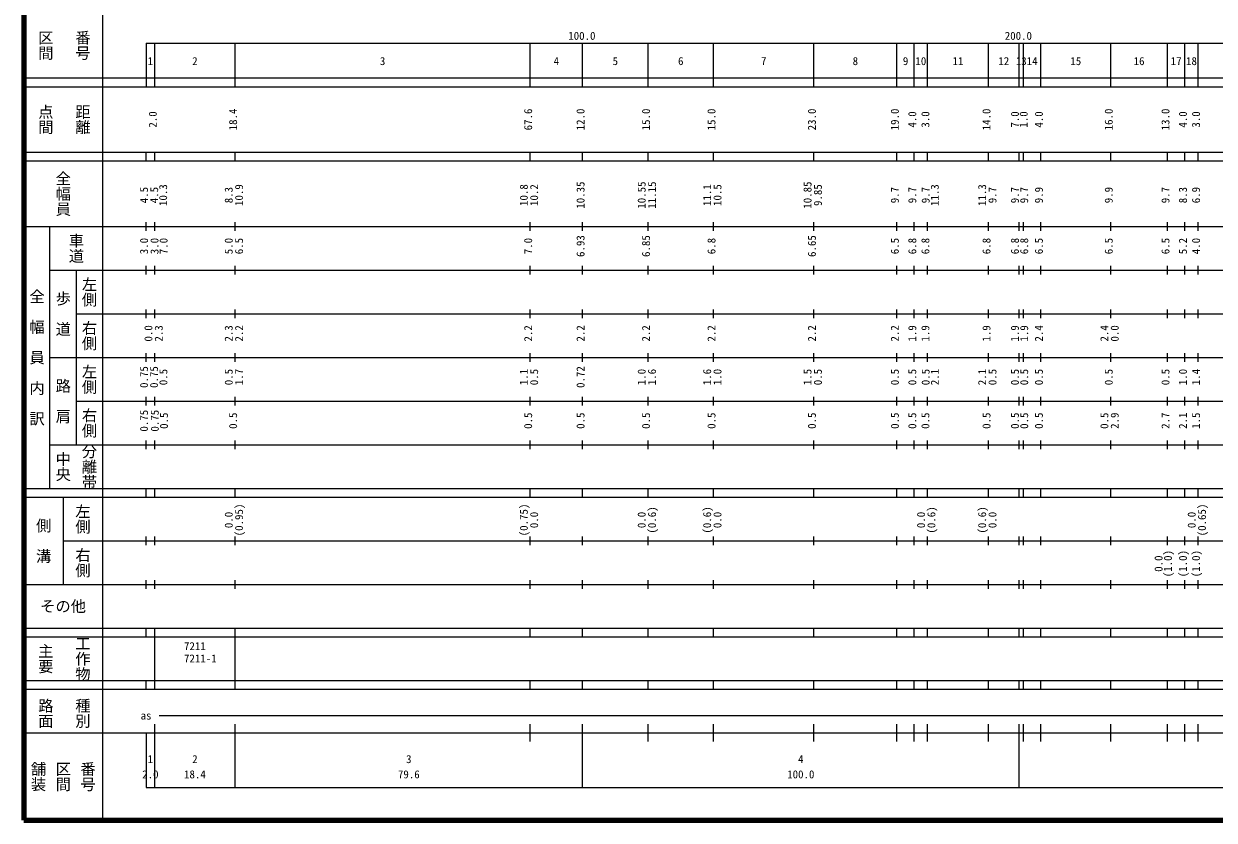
# Model space of a CAD drawing. Units: millimetres on the paper, enlarged 1000 times. Extents: x 40000 to 680000, y 20000 to 380000.
# Drawn here: x 40000 to 312703, y 20000 to 202409 of the extents above; entities that cross this region are included whole.
import ezdxf
from ezdxf.enums import TextEntityAlignment as Align

# ---------------------------------------------------------------- set-up
doc = ezdxf.new("R2010")
doc.units = ezdxf.units.MM
doc.header["$LTSCALE"] = 1000
doc.layers.add('M-TTL', color=2, linetype='Continuous', lineweight=140)
doc.layers.add('M-TTL-BAND', color=7, linetype='Continuous', lineweight=25)
doc.styles.add('@ＭＳ ゴシック', font='')
doc.styles.add('ＭＳ ゴシック', font='')
doc.styles.get('@ＭＳ ゴシック').set_extended_font_data('@MS Gothic')
doc.styles.get('ＭＳ ゴシック').set_extended_font_data('MS Gothic')

msp = doc.modelspace()

# ---------------------------------------------------------------- linework, layer by layer
at = {"layer": 'M-TTL'}
for p, q in [((40000, 380000), (40000, 20000)), ((40000, 20000), (680000, 20000))]:
    msp.add_line(p, q, dxfattribs=at)
at = {"layer": 'M-TTL-BAND'}
for p, q in [((58000, 370000), (58000, 20000)), ((68000, 198000), (579000, 198000)), ((68000, 198000), (68000, 188000)), ((70000, 188000), (70000, 198000)), ((88400, 188000), (88400, 198000)), ((156000, 188000), (156000, 198000)), ((168000, 188000), (168000, 198000)), ((183000, 188000), (183000, 198000)), ((198000, 188000), (198000, 198000)), ((221000, 188000), (221000, 198000)), ((240000, 188000), (240000, 198000)), ((244000, 188000), (244000, 198000)), ((247000, 188000), (247000, 198000)), ((261000, 188000), (261000, 198000)), ((268000, 188000), (268000, 198000)), ((269000, 188000), (269000, 198000)), ((273000, 188000), (273000, 198000)), ((289000, 188000), (289000, 198000)), ((302000, 188000), (302000, 198000)), ((306000, 188000), (306000, 198000)), ((309000, 188000), (309000, 198000)), ((40000, 190000), (579000, 190000)), ((40000, 188000), (579000, 188000)), ((40000, 173000), (579000, 173000)), ((68000, 171000), (68000, 173000)), ((70000, 171000), (70000, 173000)), ((88400, 171000), (88400, 173000)), ((156000, 171000), (156000, 173000)), ((168000, 171000), (168000, 173000)), ((183000, 171000), (183000, 173000)), ((198000, 171000), (198000, 173000)), ((221000, 171000), (221000, 173000)), ((240000, 171000), (240000, 173000)), ((244000, 171000), (244000, 173000)), ((247000, 171000), (247000, 173000)), ((261000, 171000), (261000, 173000)), ((268000, 171000), (268000, 173000)), ((269000, 171000), (269000, 173000)), ((273000, 171000), (273000, 173000)), ((289000, 171000), (289000, 173000)), ((302000, 171000), (302000, 173000)), ((306000, 171000), (306000, 173000)), ((309000, 171000), (309000, 173000)), ((40000, 171000), (579000, 171000)), ((40000, 156000), (579000, 156000)), ((46000, 96000), (46000, 156000)), ((68000, 155000), (68000, 157000)), ((70000, 155000), (70000, 157000)), ((88400, 155000), (88400, 157000)), ((156000, 155000), (156000, 157000)), ((168000, 155000), (168000, 157000)), ((183000, 155000), (183000, 157000)), ((198000, 155000), (198000, 157000)), ((221000, 155000), (221000, 157000)), ((240000, 155000), (240000, 157000)), ((244000, 155000), (244000, 157000)), ((247000, 155000), (247000, 157000)), ((261000, 155000), (261000, 157000)), ((268000, 155000), (268000, 157000)), ((269000, 155000), (269000, 157000)), ((273000, 155000), (273000, 157000)), ((289000, 155000), (289000, 157000)), ((302000, 155000), (302000, 157000)), ((306000, 155000), (306000, 157000)), ((309000, 155000), (309000, 157000)), ((46000, 146000), (579000, 146000)), ((52000, 146000), (52000, 106000)), ((68000, 145000), (68000, 147000)), ((70000, 145000), (70000, 147000)), ((88400, 145000), (88400, 147000)), ((156000, 145000), (156000, 147000)), ((168000, 145000), (168000, 147000)), ((183000, 145000), (183000, 147000)), ((198000, 145000), (198000, 147000)), ((221000, 145000), (221000, 147000)), ((240000, 145000), (240000, 147000)), ((244000, 145000), (244000, 147000)), ((247000, 145000), (247000, 147000)), ((261000, 145000), (261000, 147000)), ((268000, 145000), (268000, 147000)), ((269000, 145000), (269000, 147000)), ((273000, 145000), (273000, 147000)), ((289000, 145000), (289000, 147000)), ((302000, 145000), (302000, 147000)), ((306000, 145000), (306000, 147000)), ((309000, 145000), (309000, 147000)), ((68000, 135000), (68000, 137000)), ((70000, 135000), (70000, 137000)), ((88400, 135000), (88400, 137000)), ((156000, 135000), (156000, 137000)), ((168000, 135000), (168000, 137000)), ((183000, 135000), (183000, 137000)), ((198000, 135000), (198000, 137000)), ((221000, 135000), (221000, 137000)), ((240000, 135000), (240000, 137000)), ((244000, 135000), (244000, 137000)), ((247000, 135000), (247000, 137000)), ((261000, 135000), (261000, 137000)), ((268000, 135000), (268000, 137000)), ((269000, 135000), (269000, 137000)), ((273000, 135000), (273000, 137000)), ((289000, 135000), (289000, 137000)), ((302000, 135000), (302000, 137000)), ((306000, 135000), (306000, 137000)), ((309000, 135000), (309000, 137000)), ((52000, 136000), (579000, 136000)), ((46000, 126000), (579000, 126000)), ((68000, 125000), (68000, 127000)), ((70000, 125000), (70000, 127000)), ((88400, 125000), (88400, 127000)), ((156000, 125000), (156000, 127000)), ((168000, 125000), (168000, 127000)), ((183000, 125000), (183000, 127000)), ((198000, 125000), (198000, 127000)), ((221000, 125000), (221000, 127000)), ((240000, 125000), (240000, 127000)), ((244000, 125000), (244000, 127000)), ((247000, 125000), (247000, 127000)), ((261000, 125000), (261000, 127000)), ((268000, 125000), (268000, 127000)), ((269000, 125000), (269000, 127000)), ((273000, 125000), (273000, 127000)), ((289000, 125000), (289000, 127000)), ((302000, 125000), (302000, 127000)), ((306000, 125000), (306000, 127000)), ((309000, 125000), (309000, 127000)), ((52000, 116000), (579000, 116000)), ((68000, 115000), (68000, 117000)), ((70000, 115000), (70000, 117000)), ((88400, 115000), (88400, 117000)), ((156000, 115000), (156000, 117000)), ((168000, 115000), (168000, 117000)), ((183000, 115000), (183000, 117000)), ((198000, 115000), (198000, 117000)), ((221000, 115000), (221000, 117000)), ((240000, 115000), (240000, 117000)), ((244000, 115000), (244000, 117000)), ((247000, 115000), (247000, 117000)), ((261000, 115000), (261000, 117000)), ((268000, 115000), (268000, 117000)), ((269000, 115000), (269000, 117000)), ((273000, 115000), (273000, 117000)), ((289000, 115000), (289000, 117000)), ((302000, 115000), (302000, 117000)), ((306000, 115000), (306000, 117000)), ((309000, 115000), (309000, 117000)), ((68000, 105000), (68000, 107000)), ((70000, 105000), (70000, 107000)), ((88400, 105000), (88400, 107000)), ((156000, 105000), (156000, 107000)), ((168000, 105000), (168000, 107000)), ((183000, 105000), (183000, 107000)), ((198000, 105000), (198000, 107000)), ((221000, 105000), (221000, 107000)), ((240000, 105000), (240000, 107000)), ((244000, 105000), (244000, 107000)), ((247000, 105000), (247000, 107000)), ((261000, 105000), (261000, 107000)), ((268000, 105000), (268000, 107000)), ((269000, 105000), (269000, 107000)), ((273000, 105000), (273000, 107000)), ((289000, 105000), (289000, 107000)), ((302000, 105000), (302000, 107000)), ((306000, 105000), (306000, 107000)), ((309000, 105000), (309000, 107000)), ((46000, 106000), (579000, 106000)), ((40000, 96000), (579000, 96000)), ((68000, 94000), (68000, 96000)), ((70000, 94000), (70000, 96000)), ((88400, 94000), (88400, 96000)), ((156000, 94000), (156000, 96000)), ((168000, 94000), (168000, 96000)), ((183000, 94000), (183000, 96000)), ((198000, 94000), (198000, 96000)), ((221000, 94000), (221000, 96000)), ((240000, 94000), (240000, 96000)), ((244000, 94000), (244000, 96000)), ((247000, 94000), (247000, 96000)), ((261000, 94000), (261000, 96000)), ((268000, 94000), (268000, 96000)), ((269000, 94000), (269000, 96000)), ((273000, 94000), (273000, 96000)), ((289000, 94000), (289000, 96000)), ((302000, 94000), (302000, 96000)), ((306000, 94000), (306000, 96000)), ((309000, 94000), (309000, 96000)), ((40000, 94000), (579000, 94000)), ((49000, 94000), (49000, 74000)), ((68000, 83000), (68000, 85000)), ((70000, 83000), (70000, 85000)), ((88400, 83000), (88400, 85000)), ((156000, 83000), (156000, 85000)), ((168000, 83000), (168000, 85000)), ((183000, 83000), (183000, 85000)), ((198000, 83000), (198000, 85000)), ((221000, 83000), (221000, 85000)), ((240000, 83000), (240000, 85000)), ((244000, 83000), (244000, 85000)), ((247000, 83000), (247000, 85000)), ((261000, 83000), (261000, 85000)), ((268000, 83000), (268000, 85000)), ((269000, 83000), (269000, 85000)), ((273000, 83000), (273000, 85000)), ((289000, 83000), (289000, 85000)), ((302000, 83000), (302000, 85000)), ((306000, 83000), (306000, 85000)), ((309000, 83000), (309000, 85000)), ((49000, 84000), (579000, 84000)), ((40000, 74000), (579000, 74000)), ((68000, 73000), (68000, 75000)), ((70000, 73000), (70000, 75000)), ((88400, 73000), (88400, 75000)), ((156000, 73000), (156000, 75000)), ((168000, 73000), (168000, 75000)), ((183000, 73000), (183000, 75000)), ((198000, 73000), (198000, 75000)), ((221000, 73000), (221000, 75000)), ((240000, 73000), (240000, 75000)), ((244000, 73000), (244000, 75000)), ((247000, 73000), (247000, 75000)), ((261000, 73000), (261000, 75000)), ((268000, 73000), (268000, 75000)), ((269000, 73000), (269000, 75000)), ((273000, 73000), (273000, 75000)), ((289000, 73000), (289000, 75000)), ((302000, 73000), (302000, 75000)), ((306000, 73000), (306000, 75000)), ((309000, 73000), (309000, 75000)), ((40000, 64000), (579000, 64000)), ((68000, 62000), (68000, 64000)), ((70000, 62000), (70000, 64000)), ((88400, 62000), (88400, 64000)), ((156000, 62000), (156000, 64000)), ((168000, 62000), (168000, 64000)), ((183000, 62000), (183000, 64000)), ((198000, 62000), (198000, 64000)), ((221000, 62000), (221000, 64000)), ((240000, 62000), (240000, 64000)), ((244000, 62000), (244000, 64000)), ((247000, 62000), (247000, 64000)), ((261000, 62000), (261000, 64000)), ((268000, 62000), (268000, 64000)), ((269000, 62000), (269000, 64000)), ((273000, 62000), (273000, 64000)), ((289000, 62000), (289000, 64000)), ((302000, 62000), (302000, 64000)), ((306000, 62000), (306000, 64000)), ((309000, 62000), (309000, 64000)), ((40000, 62000), (579000, 62000)), ((70000, 52000), (70000, 62000)), ((88400, 52000), (88400, 62000)), ((40000, 52000), (579000, 52000)), ((68000, 50000), (68000, 52000)), ((70000, 50000), (70000, 52000)), ((88400, 50000), (88400, 52000)), ((156000, 50000), (156000, 52000)), ((168000, 50000), (168000, 52000)), ((183000, 50000), (183000, 52000)), ((198000, 50000), (198000, 52000)), ((221000, 50000), (221000, 52000)), ((240000, 50000), (240000, 52000)), ((244000, 50000), (244000, 52000)), ((247000, 50000), (247000, 52000)), ((261000, 50000), (261000, 52000)), ((268000, 50000), (268000, 52000)), ((269000, 50000), (269000, 52000)), ((273000, 50000), (273000, 52000)), ((289000, 50000), (289000, 52000)), ((302000, 50000), (302000, 52000)), ((306000, 50000), (306000, 52000)), ((309000, 50000), (309000, 52000)), ((40000, 50000), (579000, 50000)), ((71000, 44000), (565000, 44000)), ((70000, 27500), (70000, 42000)), ((88400, 27500), (88400, 42000)), ((156000, 38000), (156000, 42000)), ((168000, 27500), (168000, 42000)), ((183000, 38000), (183000, 42000)), ((198000, 38000), (198000, 42000)), ((221000, 38000), (221000, 42000)), ((240000, 38000), (240000, 42000)), ((244000, 38000), (244000, 42000)), ((247000, 38000), (247000, 42000)), ((261000, 38000), (261000, 42000)), ((268000, 27500), (268000, 42000)), ((269000, 38000), (269000, 42000)), ((273000, 38000), (273000, 42000)), ((289000, 38000), (289000, 42000)), ((302000, 38000), (302000, 42000)), ((306000, 38000), (306000, 42000)), ((309000, 38000), (309000, 42000)), ((40000, 40000), (579000, 40000)), ((68000, 40000), (68000, 27500)), ((68000, 27500), (579000, 27500))]:
    msp.add_line(p, q, dxfattribs=at)

# ---------------------------------------------------------------- texts
at = {"layer": 'M-TTL-BAND', "style": '@ＭＳ ゴシック'}
for s, p in [('区間', (45000, 197500)), ('番号', (53500, 197500)), ('点間', (45000, 180500)), ('距離', (53500, 180500)), ('全幅員', (49000, 163500)), ('車道', (52000, 151000)), ('左側', (55000, 141000)), ('全\u3000幅\u3000員\u3000内\u3000訳', (43000, 126000)), ('歩\u3000道', (49000, 136000)), ('右側', (55000, 131000)), ('左側', (55000, 121000)), ('路\u3000肩', (49000, 116000)), ('右側', (55000, 111000)), ('中央', (49000, 101000)), ('分離帯', (55000, 101000)), ('左側', (53500, 89000)), ('側\u3000溝', (44500, 84000)), ('右側', (53500, 79000)), ('主要', (45000, 57000)), ('工作物', (53500, 57000)), ('路面', (45000, 44500)), ('種別', (53500, 44500)), ('舗装', (43333, 30000)), ('区間', (49000, 30000)), ('番号', (54667, 30000))]:
    msp.add_text(s, height=2566, rotation=270, dxfattribs=at).set_placement(p, align=Align.MIDDLE_CENTER)
at = {"layer": 'M-TTL-BAND', "style": 'ＭＳ ゴシック'}
for s, p in [('100.0', (167844, 198195)), ('200.0', (267844, 198195)), ('1', (69000, 192405)), ('2', (79200, 192405)), ('3', (122200, 192405)), ('4', (162000, 192405)), ('5', (175500, 192405)), ('6', (190500, 192405)), ('7', (209500, 192405)), ('8', (230500, 192405)), ('9', (242000, 192405)), ('10', (245500, 192405)), ('11', (254000, 192405)), ('12', (264500, 192405)), ('13', (268500, 192405)), ('14', (271000, 192405)), ('15', (281000, 192405)), ('16', (295500, 192405)), ('17', (304000, 192405)), ('18', (307500, 192405)), ('as', (68000, 42500)), ('1', (69000, 32523)), ('2', (79200, 32523)), ('3', (128200, 32523)), ('4', (218000, 32523)), ('2.0', (69000, 29033)), ('18.4', (79200, 29033)), ('79.6', (128200, 29033)), ('100.0', (218000, 29033))]:
    msp.add_text(s, height=1833, dxfattribs=at).set_placement(p, align=Align.BOTTOM_CENTER)
for s, p in [('18.4', (89400, 180500)), ('67.6', (157000, 180500)), ('12.0', (169000, 180500)), ('15.0', (184000, 180500)), ('15.0', (199000, 180500)), ('23.0', (222000, 180500)), ('19.0', (241000, 180500)), ('14.0', (262000, 180500)), ('16.0', (290000, 180500)), ('13.0', (303000, 180500)), ('2.0', (71000, 180500)), ('4.0', (245000, 180500)), ('3.0', (248000, 180500)), ('7.0', (268505, 180500)), ('1.0', (270508, 180500)), ('4.0', (274000, 180500)), ('4.0', (307000, 180500)), ('3.0', (310000, 180500)), ('4.5', (69000, 163174)), ('4.5', (71327, 163174)), ('10.3', (73381, 163174)), ('8.3', (88400, 163174)), ('10.9', (90770, 163174)), ('10.8', (156000, 163174)), ('10.2', (158370, 163174)), ('10.35', (169000, 163174)), ('10.55', (183000, 163174)), ('11.15', (185370, 163174)), ('11.1', (198000, 163174)), ('10.5', (200370, 163174)), ('10.85', (221000, 163174)), ('9.85', (223370, 163174)), ('9.7', (241000, 163174)), ('9.7', (245000, 163174)), ('9.7', (248055, 163174)), ('11.3', (250148, 163174)), ('11.3', (261000, 163174)), ('9.7', (263370, 163174)), ('9.7', (268505, 163174)), ('9.7', (270635, 163174)), ('9.9', (274000, 163174)), ('9.9', (290000, 163174)), ('9.7', (303000, 163174)), ('8.3', (307000, 163174)), ('6.9', (310000, 163174)), ('3.0', (69000, 151500)), ('3.0', (71406, 151500)), ('7.0', (73481, 151500)), ('5.0', (88400, 151500)), ('6.5', (90770, 151500)), ('7.0', (157000, 151500)), ('6.93', (169000, 151500)), ('6.85', (184000, 151500)), ('6.8', (199000, 151500)), ('6.65', (222000, 151500)), ('6.5', (241000, 151500)), ('6.8', (245000, 151500)), ('6.8', (248000, 151500)), ('6.8', (262000, 151500)), ('6.8', (268505, 151500)), ('6.8', (270635, 151500)), ('6.5', (274000, 151500)), ('6.5', (290000, 151500)), ('6.5', (303000, 151500)), ('5.2', (307000, 151500)), ('4.0', (310000, 151500)), ('0.0', (70000, 131500)), ('2.3', (72370, 131500)), ('2.3', (88400, 131500)), ('2.2', (90770, 131500)), ('2.2', (157000, 131500)), ('2.2', (169000, 131500)), ('2.2', (184000, 131500)), ('2.2', (199000, 131500)), ('2.2', (222000, 131500)), ('2.2', (241000, 131500)), ('1.9', (245000, 131500)), ('1.9', (248000, 131500)), ('1.9', (262000, 131500)), ('1.9', (268505, 131500)), ('1.9', (270635, 131500)), ('2.4', (274000, 131500)), ('2.4', (289000, 131500)), ('0.0', (291370, 131500)), ('0.75', (69000, 121500)), ('0.75', (71295, 121500)), ('0.5', (73425, 121500)), ('0.5', (88400, 121500)), ('1.7', (90770, 121500)), ('1.1', (156000, 121500)), ('0.5', (158370, 121500)), ('0.72', (169000, 121500)), ('1.0', (183000, 121500)), ('1.6', (185370, 121500)), ('1.6', (198000, 121500)), ('1.0', (200370, 121500)), ('1.5', (221000, 121500)), ('0.5', (223370, 121500)), ('0.5', (241000, 121500)), ('0.5', (245000, 121500)), ('0.5', (248058, 121500)), ('2.1', (250165, 121500)), ('2.1', (261000, 121500)), ('0.5', (263370, 121500)), ('0.5', (268505, 121500)), ('0.5', (270635, 121500)), ('0.5', (274000, 121500)), ('0.5', (290000, 121500)), ('0.5', (303000, 121500)), ('1.0', (307000, 121500)), ('1.4', (310000, 121500)), ('0.75', (69000, 111500)), ('0.75', (71459, 111500)), ('0.5', (73566, 111500)), ('0.5', (89400, 111500)), ('0.5', (157000, 111500)), ('0.5', (169000, 111500)), ('0.5', (184000, 111500)), ('0.5', (199000, 111500)), ('0.5', (222000, 111500)), ('0.5', (241000, 111500)), ('0.5', (245000, 111500)), ('0.5', (248000, 111500)), ('0.5', (262000, 111500)), ('0.5', (268505, 111500)), ('0.5', (270635, 111500)), ('0.5', (274000, 111500)), ('0.5', (289000, 111500)), ('2.9', (291370, 111500)), ('2.7', (303000, 111500)), ('2.1', (307000, 111500)), ('1.5', (310000, 111500)), ('0.0', (88400, 88764)), ('(0.95)', (90770, 88764)), ('(0.75)', (156000, 88764)), ('0.0', (158370, 88764)), ('0.0', (183000, 88764)), ('(0.6)', (185370, 88764)), ('(0.6)', (198000, 88764)), ('0.0', (200370, 88764)), ('0.0', (247000, 88764)), ('(0.6)', (249370, 88764)), ('(0.6)', (261000, 88764)), ('0.0', (263370, 88764)), ('0.0', (309000, 88764)), ('(0.65)', (311370, 88764)), ('0.0', (301420, 78764)), ('(1.0)', (303562, 78764)), ('(1.0)', (307000, 78764)), ('(1.0)', (310000, 78764))]:
    msp.add_text(s, height=1833, rotation=90, dxfattribs=at).set_placement(p, align=Align.BOTTOM_CENTER)
msp.add_text('その他', height=2566, dxfattribs=at).set_placement((49000, 69000), align=Align.MIDDLE_CENTER)
for s, p in [('7211', (76700, 58405)), ('7211-1', (76700, 55583))]:
    msp.add_text(s, height=1833, dxfattribs=at).set_placement(p, align=Align.BOTTOM_LEFT)

doc.saveas('drawing.dxf')
